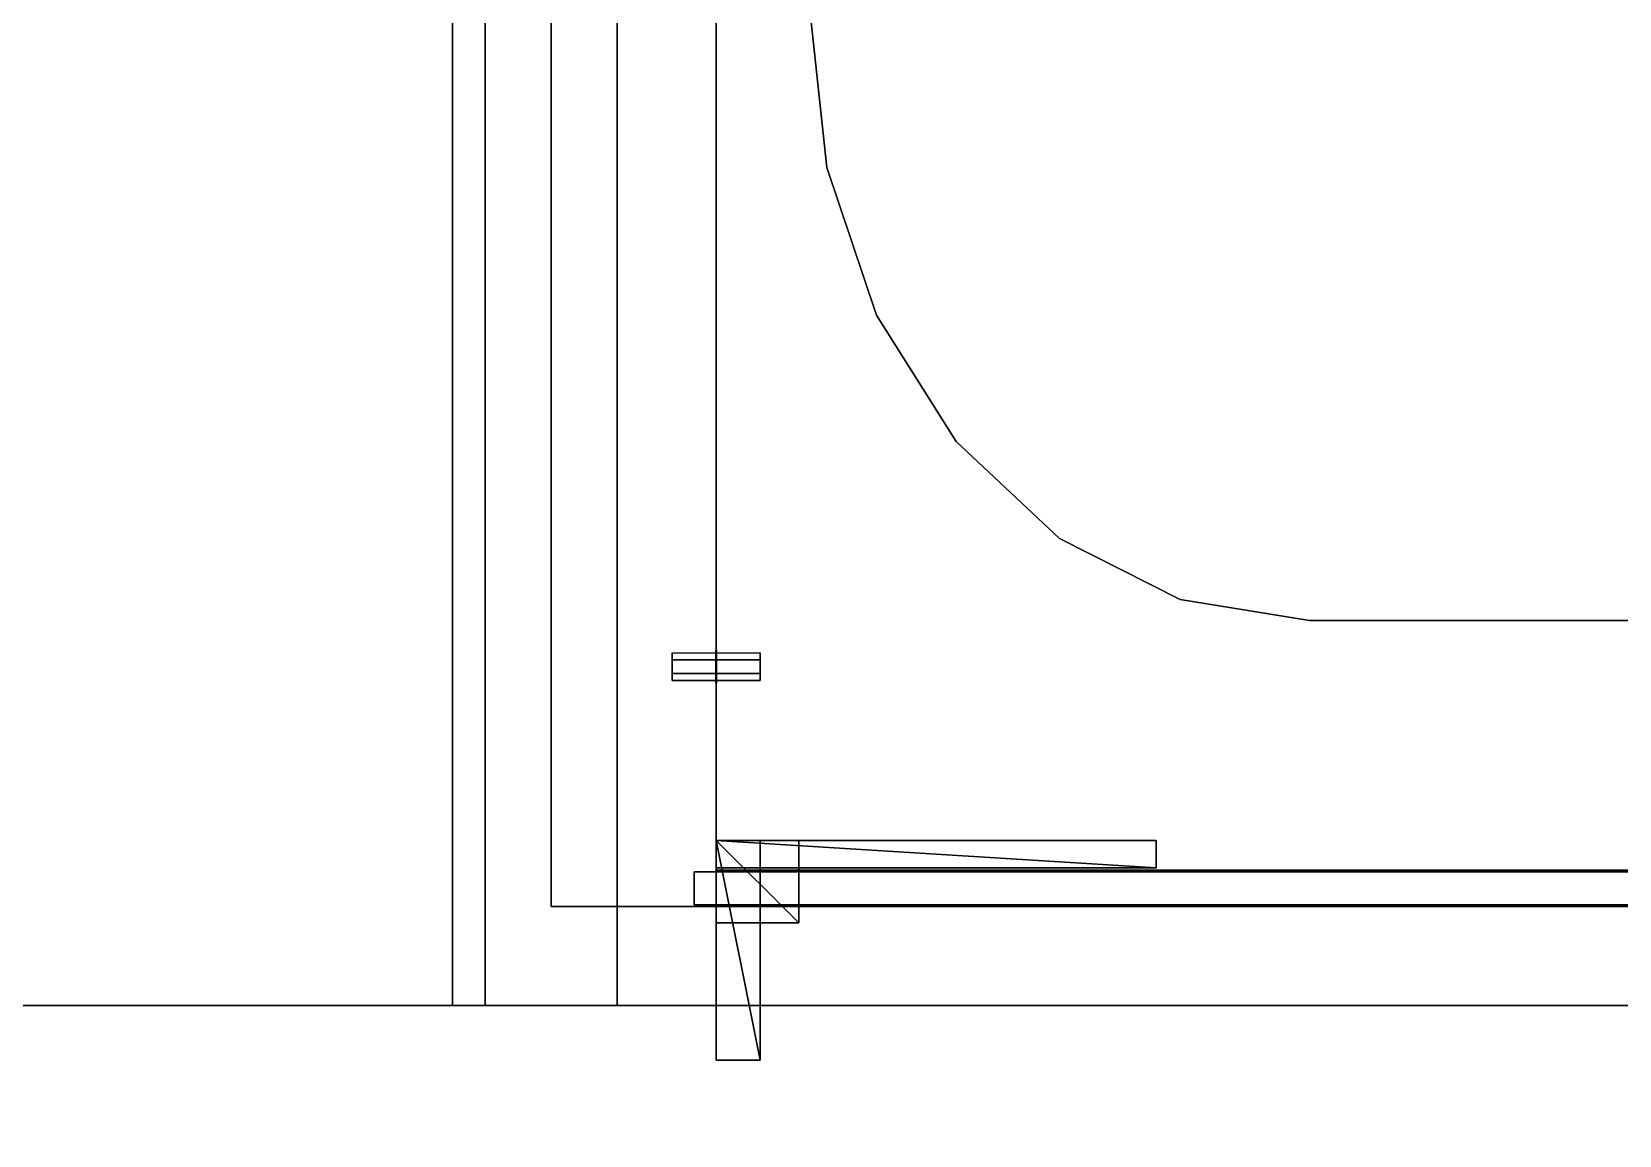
# Model space of a CAD drawing. Extents: x 0 to 5228, y -2725 to 0.
# Drawn here: x 3831 to 4119.8, y -2188.6 to -1987.9 of the extents above; entities that cross this region are included whole.
import ezdxf

# ---------------------------------------------------------------- set-up
doc = ezdxf.new("R2010")
doc.units = 0
for name, color, linetype in [('LAYER0', 7, 'CONTINUOUS'), ('LAYER1', 7, 'CONTINUOUS'), ('LAYER16', 2, 'CONTINUOUS'), ('LAYER17', 7, 'CONTINUOUS'), ('LAYER18', 253, 'CONTINUOUS'), ('LAYER19', 253, 'CONTINUOUS'), ('LAYER20', 253, 'CONTINUOUS'), ('LAYER21', 253, 'CONTINUOUS'), ('LAYER22', 253, 'CONTINUOUS'), ('LAYER23', 253, 'CONTINUOUS'), ('LAYER24', 7, 'CONTINUOUS'), ('LAYER25', 7, 'CONTINUOUS'), ('LAYER26', 7, 'CONTINUOUS'), ('LAYER27', 7, 'CONTINUOUS'), ('LAYER396', 7, 'CONTINUOUS'), ('LAYER525', 7, 'CONTINUOUS'), ('LAYER526', 7, 'CONTINUOUS'), ('LAYER61', 251, 'CONTINUOUS'), ('LAYER64', 7, 'CONTINUOUS'), ('LAYER66', 7, 'CONTINUOUS'), ('LAYER68', 7, 'CONTINUOUS'), ('LAYER7', 7, 'CONTINUOUS'), ('LAYER74', 7, 'CONTINUOUS'), ('LAYER78', 254, 'CONTINUOUS')]:
    doc.layers.add(name, color=color, linetype=linetype)

msp = doc.modelspace()

# ---------------------------------------------------------------- linework, layer by layer
at = {"layer": 'LAYER0', "invisible_edges": 1}
for points in [[(5227.5, 0), (0, -2725.14), (0, 0), (5227.5, 0)], [(5227.5, -2725.14, 5), (0, 0, 5), (0, -2725.14, 5), (5227.5, -2725.14, 5)], [(0, 0, 5), (5227.5, -2725.14, 5), (5227.5, 0, 5), (0, 0, 5)], [(0, -2725.14), (5227.5, 0), (5227.5, -2725.14), (0, -2725.14)]]:
    msp.add_3dface(points, dxfattribs=at)
at = {"layer": 'LAYER1'}
for points, invisible_edges in [([(5077.5, -2165, 5), (2281.5, -2315, 5), (2281.5, -2165, 5), (5077.5, -2165, 5)], 1), ([(2281.5, -2315, 5), (5077.5, -2165, 5), (5227.5, -2315, 5), (2281.5, -2315, 5)], 3), ([(2281.5, -2165, 2523), (5077.5, -2165, 5), (2281.5, -2165, 5), (2281.5, -2165, 2523)], 1), ([(5077.5, -2165, 5), (2281.5, -2165, 2523), (5077.5, -2165, 2523), (5077.5, -2165, 5)], 1)]:
    msp.add_3dface(points, dxfattribs=dict(at, invisible_edges=invisible_edges))
at = {"layer": 'LAYER16'}
for points in [[(3955.5, -2135, 2444.5), (4035.5, -2140, 2444.5), (4035.5, -2135, 2444.5), (3955.5, -2135, 2444.5)], [(3955.5, -2140, 2444.5), (4035.5, -2140, 2444.5), (3955.5, -2135, 2444.5), (3955.5, -2140, 2444.5)], [(3955.5, -2135, 2421.5), (3955.5, -2140, 2444.5), (3955.5, -2135, 2444.5), (3955.5, -2135, 2421.5)], [(3955.5, -2140, 2421.5), (3955.5, -2140, 2444.5), (3955.5, -2135, 2421.5), (3955.5, -2140, 2421.5)], [(4035.5, -2135, 2421.5), (3955.5, -2135, 2444.5), (4035.5, -2135, 2444.5), (4035.5, -2135, 2421.5)], [(3955.5, -2135, 2421.5), (3955.5, -2135, 2444.5), (4035.5, -2135, 2421.5), (3955.5, -2135, 2421.5)], [(4035.5, -2140, 2421.5), (3955.5, -2135, 2421.5), (4035.5, -2135, 2421.5), (4035.5, -2140, 2421.5)], [(3955.5, -2140, 2421.5), (3955.5, -2135, 2421.5), (4035.5, -2140, 2421.5), (3955.5, -2140, 2421.5)], [(4035.5, -2135, 2444.5), (4035.5, -2140, 2421.5), (4035.5, -2135, 2421.5), (4035.5, -2135, 2444.5)], [(4035.5, -2140, 2444.5), (4035.5, -2140, 2421.5), (4035.5, -2135, 2444.5), (4035.5, -2140, 2444.5)], [(4035.5, -2140, 2444.5), (3955.5, -2140, 2421.5), (4035.5, -2140, 2421.5), (4035.5, -2140, 2444.5)], [(3955.5, -2140, 2444.5), (3955.5, -2140, 2421.5), (4035.5, -2140, 2444.5), (3955.5, -2140, 2444.5)]]:
    msp.add_3dface(points, dxfattribs=at)
at = {"layer": 'LAYER17', "invisible_edges": 1}
for points in [[(3955.5, -2135, 2444.5), (4035.5, -2135, 2421.5), (3955.5, -2135, 2421.5), (3955.5, -2135, 2444.5)], [(4035.5, -2135, 2421.5), (3955.5, -2135, 2444.5), (4035.5, -2135, 2444.5), (4035.5, -2135, 2421.5)], [(3955.5, -2135, 2444.5), (4035.5, -2140, 2444.5), (4035.5, -2135, 2444.5), (3955.5, -2135, 2444.5)], [(4035.5, -2140, 2444.5), (3955.5, -2135, 2444.5), (3955.5, -2140, 2444.5), (4035.5, -2140, 2444.5)], [(3955.5, -2140, 2421.5), (4035.5, -2135, 2421.5), (4035.5, -2140, 2421.5), (3955.5, -2140, 2421.5)], [(4035.5, -2135, 2421.5), (3955.5, -2140, 2421.5), (3955.5, -2135, 2421.5), (4035.5, -2135, 2421.5)], [(3955.5, -2140, 2421.5), (3955.5, -2135, 2444.5), (3955.5, -2135, 2421.5), (3955.5, -2140, 2421.5)], [(3955.5, -2135, 2444.5), (3955.5, -2140, 2421.5), (3955.5, -2140, 2444.5), (3955.5, -2135, 2444.5)], [(4035.5, -2140, 2444.5), (4035.5, -2135, 2421.5), (4035.5, -2135, 2444.5), (4035.5, -2140, 2444.5)], [(4035.5, -2135, 2421.5), (4035.5, -2140, 2444.5), (4035.5, -2140, 2421.5), (4035.5, -2135, 2421.5)], [(4035.5, -2140, 2444.5), (3955.5, -2140, 2421.5), (4035.5, -2140, 2421.5), (4035.5, -2140, 2444.5)], [(3955.5, -2140, 2421.5), (4035.5, -2140, 2444.5), (3955.5, -2140, 2444.5), (3955.5, -2140, 2421.5)]]:
    msp.add_3dface(points, dxfattribs=at)
at = {"layer": 'LAYER18'}
for points in [[(3955.5, -2135, 2444.5), (3970.5, -2150, 2444.5), (3970.5, -2135, 2444.5), (3955.5, -2135, 2444.5)], [(3955.5, -2150, 2444.5), (3970.5, -2150, 2444.5), (3955.5, -2135, 2444.5), (3955.5, -2150, 2444.5)], [(3955.5, -2135, 2429.5), (3955.5, -2150, 2444.5), (3955.5, -2135, 2444.5), (3955.5, -2135, 2429.5)], [(3955.5, -2150, 2429.5), (3955.5, -2150, 2444.5), (3955.5, -2135, 2429.5), (3955.5, -2150, 2429.5)], [(3970.5, -2135, 2429.5), (3955.5, -2135, 2444.5), (3970.5, -2135, 2444.5), (3970.5, -2135, 2429.5)], [(3955.5, -2135, 2429.5), (3955.5, -2135, 2444.5), (3970.5, -2135, 2429.5), (3955.5, -2135, 2429.5)], [(3970.5, -2150, 2429.5), (3955.5, -2135, 2429.5), (3970.5, -2135, 2429.5), (3970.5, -2150, 2429.5)], [(3955.5, -2150, 2429.5), (3955.5, -2135, 2429.5), (3970.5, -2150, 2429.5), (3955.5, -2150, 2429.5)], [(3970.5, -2135, 2444.5), (3970.5, -2150, 2429.5), (3970.5, -2135, 2429.5), (3970.5, -2135, 2444.5)], [(3970.5, -2150, 2444.5), (3970.5, -2150, 2429.5), (3970.5, -2135, 2444.5), (3970.5, -2150, 2444.5)], [(3970.5, -2150, 2444.5), (3955.5, -2150, 2429.5), (3970.5, -2150, 2429.5), (3970.5, -2150, 2444.5)], [(3955.5, -2150, 2444.5), (3955.5, -2150, 2429.5), (3970.5, -2150, 2444.5), (3955.5, -2150, 2444.5)]]:
    msp.add_3dface(points, dxfattribs=at)
at = {"layer": 'LAYER19'}
for points in [[(3955.5, -2135, 2444.5), (3970.5, -2150, 2444.5), (3970.5, -2135, 2444.5), (3955.5, -2135, 2444.5)], [(3955.5, -2150, 2444.5), (3970.5, -2150, 2444.5), (3955.5, -2135, 2444.5), (3955.5, -2150, 2444.5)], [(3955.5, -2135, 2429.5), (3955.5, -2150, 2444.5), (3955.5, -2135, 2444.5), (3955.5, -2135, 2429.5)], [(3955.5, -2150, 2429.5), (3955.5, -2150, 2444.5), (3955.5, -2135, 2429.5), (3955.5, -2150, 2429.5)], [(3970.5, -2135, 2429.5), (3955.5, -2135, 2444.5), (3970.5, -2135, 2444.5), (3970.5, -2135, 2429.5)], [(3955.5, -2135, 2429.5), (3955.5, -2135, 2444.5), (3970.5, -2135, 2429.5), (3955.5, -2135, 2429.5)], [(3970.5, -2150, 2429.5), (3955.5, -2135, 2429.5), (3970.5, -2135, 2429.5), (3970.5, -2150, 2429.5)], [(3955.5, -2150, 2429.5), (3955.5, -2135, 2429.5), (3970.5, -2150, 2429.5), (3955.5, -2150, 2429.5)], [(3970.5, -2135, 2444.5), (3970.5, -2150, 2429.5), (3970.5, -2135, 2429.5), (3970.5, -2135, 2444.5)], [(3970.5, -2150, 2444.5), (3970.5, -2150, 2429.5), (3970.5, -2135, 2444.5), (3970.5, -2150, 2444.5)], [(3970.5, -2150, 2444.5), (3955.5, -2150, 2429.5), (3970.5, -2150, 2429.5), (3970.5, -2150, 2444.5)], [(3955.5, -2150, 2444.5), (3955.5, -2150, 2429.5), (3970.5, -2150, 2444.5), (3955.5, -2150, 2444.5)]]:
    msp.add_3dface(points, dxfattribs=at)
at = {"layer": 'LAYER20'}
for points in [[(3955.5, -2135, 2444.5), (3970.5, -2150, 2444.5), (3970.5, -2135, 2444.5), (3955.5, -2135, 2444.5)], [(3955.5, -2150, 2444.5), (3970.5, -2150, 2444.5), (3955.5, -2135, 2444.5), (3955.5, -2150, 2444.5)], [(3955.5, -2135, 2429.5), (3955.5, -2150, 2444.5), (3955.5, -2135, 2444.5), (3955.5, -2135, 2429.5)], [(3955.5, -2150, 2429.5), (3955.5, -2150, 2444.5), (3955.5, -2135, 2429.5), (3955.5, -2150, 2429.5)], [(3970.5, -2135, 2429.5), (3955.5, -2135, 2444.5), (3970.5, -2135, 2444.5), (3970.5, -2135, 2429.5)], [(3955.5, -2135, 2429.5), (3955.5, -2135, 2444.5), (3970.5, -2135, 2429.5), (3955.5, -2135, 2429.5)], [(3970.5, -2150, 2429.5), (3955.5, -2135, 2429.5), (3970.5, -2135, 2429.5), (3970.5, -2150, 2429.5)], [(3955.5, -2150, 2429.5), (3955.5, -2135, 2429.5), (3970.5, -2150, 2429.5), (3955.5, -2150, 2429.5)], [(3970.5, -2135, 2444.5), (3970.5, -2150, 2429.5), (3970.5, -2135, 2429.5), (3970.5, -2135, 2444.5)], [(3970.5, -2150, 2444.5), (3970.5, -2150, 2429.5), (3970.5, -2135, 2444.5), (3970.5, -2150, 2444.5)], [(3970.5, -2150, 2444.5), (3955.5, -2150, 2429.5), (3970.5, -2150, 2429.5), (3970.5, -2150, 2444.5)], [(3955.5, -2150, 2444.5), (3955.5, -2150, 2429.5), (3970.5, -2150, 2444.5), (3955.5, -2150, 2444.5)]]:
    msp.add_3dface(points, dxfattribs=at)
at = {"layer": 'LAYER21'}
for points in [[(3955.5, -2135, 2444.5), (3970.5, -2150, 2444.5), (3970.5, -2135, 2444.5), (3955.5, -2135, 2444.5)], [(3955.5, -2150, 2444.5), (3970.5, -2150, 2444.5), (3955.5, -2135, 2444.5), (3955.5, -2150, 2444.5)], [(3955.5, -2135, 2429.5), (3955.5, -2150, 2444.5), (3955.5, -2135, 2444.5), (3955.5, -2135, 2429.5)], [(3955.5, -2150, 2429.5), (3955.5, -2150, 2444.5), (3955.5, -2135, 2429.5), (3955.5, -2150, 2429.5)], [(3970.5, -2135, 2429.5), (3955.5, -2135, 2444.5), (3970.5, -2135, 2444.5), (3970.5, -2135, 2429.5)], [(3955.5, -2135, 2429.5), (3955.5, -2135, 2444.5), (3970.5, -2135, 2429.5), (3955.5, -2135, 2429.5)], [(3970.5, -2150, 2429.5), (3955.5, -2135, 2429.5), (3970.5, -2135, 2429.5), (3970.5, -2150, 2429.5)], [(3955.5, -2150, 2429.5), (3955.5, -2135, 2429.5), (3970.5, -2150, 2429.5), (3955.5, -2150, 2429.5)], [(3970.5, -2135, 2444.5), (3970.5, -2150, 2429.5), (3970.5, -2135, 2429.5), (3970.5, -2135, 2444.5)], [(3970.5, -2150, 2444.5), (3970.5, -2150, 2429.5), (3970.5, -2135, 2444.5), (3970.5, -2150, 2444.5)], [(3970.5, -2150, 2444.5), (3955.5, -2150, 2429.5), (3970.5, -2150, 2429.5), (3970.5, -2150, 2444.5)], [(3955.5, -2150, 2444.5), (3955.5, -2150, 2429.5), (3970.5, -2150, 2444.5), (3955.5, -2150, 2444.5)]]:
    msp.add_3dface(points, dxfattribs=at)
at = {"layer": 'LAYER22'}
for points in [[(3955.5, -2135, 2444.5), (3963.5, -2175, 2444.5), (3963.5, -2135, 2444.5), (3955.5, -2135, 2444.5)], [(3955.5, -2175, 2444.5), (3963.5, -2175, 2444.5), (3955.5, -2135, 2444.5), (3955.5, -2175, 2444.5)], [(3955.5, -2135, 2436.5), (3955.5, -2175, 2444.5), (3955.5, -2135, 2444.5), (3955.5, -2135, 2436.5)], [(3955.5, -2175, 2436.5), (3955.5, -2175, 2444.5), (3955.5, -2135, 2436.5), (3955.5, -2175, 2436.5)], [(3963.5, -2135, 2436.5), (3955.5, -2135, 2444.5), (3963.5, -2135, 2444.5), (3963.5, -2135, 2436.5)], [(3955.5, -2135, 2436.5), (3955.5, -2135, 2444.5), (3963.5, -2135, 2436.5), (3955.5, -2135, 2436.5)], [(3963.5, -2175, 2436.5), (3955.5, -2135, 2436.5), (3963.5, -2135, 2436.5), (3963.5, -2175, 2436.5)], [(3955.5, -2175, 2436.5), (3955.5, -2135, 2436.5), (3963.5, -2175, 2436.5), (3955.5, -2175, 2436.5)], [(3963.5, -2135, 2444.5), (3963.5, -2175, 2436.5), (3963.5, -2135, 2436.5), (3963.5, -2135, 2444.5)], [(3963.5, -2175, 2444.5), (3963.5, -2175, 2436.5), (3963.5, -2135, 2444.5), (3963.5, -2175, 2444.5)], [(3963.5, -2175, 2444.5), (3955.5, -2175, 2436.5), (3963.5, -2175, 2436.5), (3963.5, -2175, 2444.5)], [(3955.5, -2175, 2444.5), (3955.5, -2175, 2436.5), (3963.5, -2175, 2444.5), (3955.5, -2175, 2444.5)]]:
    msp.add_3dface(points, dxfattribs=at)
at = {"layer": 'LAYER23'}
for points in [[(3955.5, -2135, 2444.5), (4035.5, -2140, 2444.5), (4035.5, -2135, 2444.5), (3955.5, -2135, 2444.5)], [(3955.5, -2140, 2444.5), (4035.5, -2140, 2444.5), (3955.5, -2135, 2444.5), (3955.5, -2140, 2444.5)], [(3955.5, -2135, 2428.5), (3955.5, -2140, 2444.5), (3955.5, -2135, 2444.5), (3955.5, -2135, 2428.5)], [(3955.5, -2140, 2428.5), (3955.5, -2140, 2444.5), (3955.5, -2135, 2428.5), (3955.5, -2140, 2428.5)], [(4035.5, -2135, 2428.5), (3955.5, -2135, 2444.5), (4035.5, -2135, 2444.5), (4035.5, -2135, 2428.5)], [(3955.5, -2135, 2428.5), (3955.5, -2135, 2444.5), (4035.5, -2135, 2428.5), (3955.5, -2135, 2428.5)], [(4035.5, -2140, 2428.5), (3955.5, -2135, 2428.5), (4035.5, -2135, 2428.5), (4035.5, -2140, 2428.5)], [(3955.5, -2140, 2428.5), (3955.5, -2135, 2428.5), (4035.5, -2140, 2428.5), (3955.5, -2140, 2428.5)], [(4035.5, -2135, 2444.5), (4035.5, -2140, 2428.5), (4035.5, -2135, 2428.5), (4035.5, -2135, 2444.5)], [(4035.5, -2140, 2444.5), (4035.5, -2140, 2428.5), (4035.5, -2135, 2444.5), (4035.5, -2140, 2444.5)], [(4035.5, -2140, 2444.5), (3955.5, -2140, 2428.5), (4035.5, -2140, 2428.5), (4035.5, -2140, 2444.5)], [(3955.5, -2140, 2444.5), (3955.5, -2140, 2428.5), (4035.5, -2140, 2444.5), (3955.5, -2140, 2444.5)]]:
    msp.add_3dface(points, dxfattribs=at)
at = {"layer": 'LAYER24', "invisible_edges": 1}
for points in [[(3955.5, -2165, 1576), (4389.5, -1815, 1576), (4389.5, -2165, 1576), (3955.5, -2165, 1576)], [(4389.5, -1815, 1576), (3955.5, -2165, 1576), (3955.5, -1815, 1576), (4389.5, -1815, 1576)], [(3955.5, -2165, 1576), (3955.5, -1815, 1594), (3955.5, -1815, 1576), (3955.5, -2165, 1576)], [(3955.5, -1815, 1594), (3955.5, -2165, 1576), (3955.5, -2165, 1594), (3955.5, -1815, 1594)], [(3955.5, -1815, 1594), (4389.5, -2165, 1594), (4389.5, -1815, 1594), (3955.5, -1815, 1594)], [(4389.5, -2165, 1594), (3955.5, -1815, 1594), (3955.5, -2165, 1594), (4389.5, -2165, 1594)], [(4389.5, -2165, 1594), (3955.5, -2165, 1576), (4389.5, -2165, 1576), (4389.5, -2165, 1594)], [(3955.5, -2165, 1576), (4389.5, -2165, 1594), (3955.5, -2165, 1594), (3955.5, -2165, 1576)]]:
    msp.add_3dface(points, dxfattribs=at)
at = {"layer": 'LAYER25', "invisible_edges": 1}
for points in [[(4389.5, -2165, 2474), (3955.5, -1815, 2474), (3955.5, -2165, 2474), (4389.5, -2165, 2474)], [(3955.5, -1815, 2474), (4389.5, -2165, 2474), (4389.5, -1815, 2474), (3955.5, -1815, 2474)], [(3955.5, -2165, 2456), (3955.5, -1815, 2474), (3955.5, -1815, 2456), (3955.5, -2165, 2456)], [(3955.5, -1815, 2474), (3955.5, -2165, 2456), (3955.5, -2165, 2474), (3955.5, -1815, 2474)], [(4389.5, -1815, 2456), (3955.5, -2165, 2456), (3955.5, -1815, 2456), (4389.5, -1815, 2456)], [(3955.5, -2165, 2456), (4389.5, -1815, 2456), (4389.5, -2165, 2456), (3955.5, -2165, 2456)], [(3955.5, -2165, 2456), (4389.5, -2165, 2474), (3955.5, -2165, 2474), (3955.5, -2165, 2456)], [(4389.5, -2165, 2474), (3955.5, -2165, 2456), (4389.5, -2165, 2456), (4389.5, -2165, 2474)]]:
    msp.add_3dface(points, dxfattribs=at)
at = {"layer": 'LAYER26', "invisible_edges": 1}
for points in [[(4393.5, -2140.7, 2460), (3951.5, -2140.7, 1590), (3951.5, -2140.7, 2460), (4393.5, -2140.7, 2460)], [(3951.5, -2140.7, 1590), (4393.5, -2140.7, 2460), (4393.5, -2140.7, 1590), (3951.5, -2140.7, 1590)], [(3951.5, -2146.7, 2460), (3951.5, -2140.7, 1590), (3951.5, -2146.7, 1590), (3951.5, -2146.7, 2460)], [(3951.5, -2140.7, 1590), (3951.5, -2146.7, 2460), (3951.5, -2140.7, 2460), (3951.5, -2140.7, 1590)], [(4393.5, -2146.7, 1590), (3951.5, -2140.7, 1590), (4393.5, -2140.7, 1590), (4393.5, -2146.7, 1590)], [(3951.5, -2140.7, 1590), (4393.5, -2146.7, 1590), (3951.5, -2146.7, 1590), (3951.5, -2140.7, 1590)], [(3951.5, -2146.7, 2460), (4393.5, -2140.7, 2460), (3951.5, -2140.7, 2460), (3951.5, -2146.7, 2460)], [(4393.5, -2140.7, 2460), (3951.5, -2146.7, 2460), (4393.5, -2146.7, 2460), (4393.5, -2140.7, 2460)], [(4393.5, -2146.7, 1590), (3951.5, -2146.7, 2460), (3951.5, -2146.7, 1590), (4393.5, -2146.7, 1590)], [(3951.5, -2146.7, 2460), (4393.5, -2146.7, 1590), (4393.5, -2146.7, 2460), (3951.5, -2146.7, 2460)]]:
    msp.add_3dface(points, dxfattribs=at)
at = {"layer": 'LAYER27', "invisible_edges": 1}
for points in [[(3955.5, -2147, 2336), (4389.5, -2165, 2336), (3955.5, -2165, 2336), (3955.5, -2147, 2336)], [(4389.5, -2165, 2336), (3955.5, -2147, 2336), (4389.5, -2147, 2336), (4389.5, -2165, 2336)], [(3955.5, -2165, 2456), (3955.5, -2147, 2336), (3955.5, -2165, 2336), (3955.5, -2165, 2456)], [(3955.5, -2147, 2336), (3955.5, -2165, 2456), (3955.5, -2147, 2456), (3955.5, -2147, 2336)], [(4389.5, -2147, 2456), (3955.5, -2165, 2456), (4389.5, -2165, 2456), (4389.5, -2147, 2456)], [(3955.5, -2165, 2456), (4389.5, -2147, 2456), (3955.5, -2147, 2456), (3955.5, -2165, 2456)], [(3955.5, -2147, 2336), (4389.5, -2147, 2456), (4389.5, -2147, 2336), (3955.5, -2147, 2336)], [(4389.5, -2147, 2456), (3955.5, -2147, 2336), (3955.5, -2147, 2456), (4389.5, -2147, 2456)], [(3955.5, -2165, 2456), (4389.5, -2165, 2336), (4389.5, -2165, 2456), (3955.5, -2165, 2456)], [(4389.5, -2165, 2336), (3955.5, -2165, 2456), (3955.5, -2165, 2336), (4389.5, -2165, 2336)]]:
    msp.add_3dface(points, dxfattribs=at)
at = {"layer": 'LAYER396', "invisible_edges": 1}
for points in [[(3907.5, -1565, 5), (3784.5, -2165, 5), (3784.5, -1565, 5), (3907.5, -1565, 5)], [(3784.5, -2165, 5), (3907.5, -1565, 5), (3907.5, -2165, 5), (3784.5, -2165, 5)], [(3907.5, -1565, 5), (3907.5, -2165, 2523), (3907.5, -2165, 5), (3907.5, -1565, 5)], [(3907.5, -2165, 2523), (3907.5, -1565, 5), (3907.5, -1565, 2523), (3907.5, -2165, 2523)], [(3907.5, -2165, 2523), (3784.5, -2165, 5), (3907.5, -2165, 5), (3907.5, -2165, 2523)], [(3784.5, -2165, 5), (3907.5, -2165, 2523), (3784.5, -2165, 2523), (3784.5, -2165, 5)]]:
    msp.add_3dface(points, dxfattribs=at)
at = {"layer": 'LAYER525'}
for points, invisible_edges in [([(3907.5, -1595, 885), (3975.6, -1777.36, 885), (3907.5, -2165, 885), (3907.5, -1595, 885)], 3), ([(3907.5, -1595, 933), (3907.5, -2165, 885), (3907.5, -2165, 933), (3907.5, -1595, 933)], 1), ([(3907.5, -2165, 885), (3907.5, -1595, 933), (3907.5, -1595, 885), (3907.5, -2165, 885)], 1), ([(3907.5, -1595, 933), (3975.6, -2012.64, 933), (3972.5, -1983.89, 933), (3907.5, -1595, 933)], 5), ([(3907.5, -2165, 933), (3975.6, -2012.64, 933), (3907.5, -1595, 933), (3907.5, -2165, 933)], 3), ([(3907.5, -2165, 885), (3975.6, -1777.36, 885), (3972.5, -1806.11, 885), (3907.5, -2165, 885)], 5), ([(3972.5, -1983.89, 885), (3907.5, -2165, 885), (3972.5, -1806.11, 885), (3972.5, -1983.89, 885)], 3), ([(3975.6, -2012.64, 885), (3907.5, -2165, 885), (3972.5, -1983.89, 885), (3975.6, -2012.64, 885)], 3), ([(3984.68, -2039.44, 885), (3907.5, -2165, 885), (3975.6, -2012.64, 885), (3984.68, -2039.44, 885)], 3), ([(3975.6, -2012.64, 933), (3907.5, -2165, 933), (3984.68, -2039.44, 933), (3975.6, -2012.64, 933)], 3), ([(3999.13, -2062.46, 885), (3907.5, -2165, 885), (3984.68, -2039.44, 885), (3999.13, -2062.46, 885)], 3), ([(3984.68, -2039.44, 933), (3907.5, -2165, 933), (3999.13, -2062.46, 933), (3984.68, -2039.44, 933)], 3), ([(4017.95, -2080.11, 885), (3907.5, -2165, 885), (3999.13, -2062.46, 885), (4017.95, -2080.11, 885)], 3), ([(3999.13, -2062.46, 933), (3907.5, -2165, 933), (4017.95, -2080.11, 933), (3999.13, -2062.46, 933)], 3), ([(4039.88, -2091.21, 885), (3907.5, -2165, 885), (4017.95, -2080.11, 885), (4039.88, -2091.21, 885)], 3), ([(4017.95, -2080.11, 933), (3907.5, -2165, 933), (4039.88, -2091.21, 933), (4017.95, -2080.11, 933)], 3), ([(4063.41, -2095, 885), (3907.5, -2165, 885), (4039.88, -2091.21, 885), (4063.41, -2095, 885)], 3), ([(4039.88, -2091.21, 933), (3907.5, -2165, 933), (4063.41, -2095, 933), (4039.88, -2091.21, 933)], 3), ([(3907.5, -2165, 885), (4063.41, -2095, 885), (5077.5, -2165, 885), (3907.5, -2165, 885)], 3), ([(4063.41, -2095, 933), (3907.5, -2165, 933), (5077.5, -2165, 933), (4063.41, -2095, 933)], 5), ([(5077.5, -2165, 885), (4063.41, -2095, 885), (4281.59, -2095, 885), (5077.5, -2165, 885)], 5), ([(4063.41, -2095, 933), (5077.5, -2165, 933), (4281.59, -2095, 933), (4063.41, -2095, 933)], 3), ([(5077.5, -2165, 933), (3907.5, -2165, 885), (5077.5, -2165, 885), (5077.5, -2165, 933)], 1), ([(3907.5, -2165, 885), (5077.5, -2165, 933), (3907.5, -2165, 933), (3907.5, -2165, 885)], 1)]:
    msp.add_3dface(points, dxfattribs=dict(at, invisible_edges=invisible_edges))
at = {"layer": 'LAYER526'}
for points, invisible_edges in [([(3925.5, -1595, 933), (3907.5, -2165, 933), (3907.5, -1595, 933), (3925.5, -1595, 933)], 1), ([(3907.5, -2165, 933), (3925.5, -1595, 933), (3925.5, -2147, 933), (3907.5, -2165, 933)], 5), ([(3907.5, -1595, 1033), (3907.5, -2165, 933), (3907.5, -2165, 1033), (3907.5, -1595, 1033)], 1), ([(3907.5, -2165, 933), (3907.5, -1595, 1033), (3907.5, -1595, 933), (3907.5, -2165, 933)], 1), ([(3907.5, -2165, 1033), (3925.5, -2147, 1033), (3907.5, -1595, 1033), (3907.5, -2165, 1033)], 3), ([(3925.5, -1595, 1033), (3907.5, -1595, 1033), (3925.5, -2147, 1033), (3925.5, -1595, 1033)], 2), ([(3925.5, -1595, 933), (3925.5, -2147, 1033), (3925.5, -2147, 933), (3925.5, -1595, 933)], 1), ([(3925.5, -2147, 1033), (3925.5, -1595, 933), (3925.5, -1595, 1033), (3925.5, -2147, 1033)], 1), ([(3907.5, -2165, 933), (3925.5, -2147, 933), (5077.5, -2165, 933), (3907.5, -2165, 933)], 3), ([(3925.5, -2147, 1033), (3907.5, -2165, 1033), (5077.5, -2165, 1033), (3925.5, -2147, 1033)], 5), ([(5077.5, -2165, 933), (3925.5, -2147, 933), (5059.5, -2147, 933), (5077.5, -2165, 933)], 5), ([(3925.5, -2147, 1033), (5059.5, -2147, 933), (3925.5, -2147, 933), (3925.5, -2147, 1033)], 1), ([(5059.5, -2147, 933), (3925.5, -2147, 1033), (5059.5, -2147, 1033), (5059.5, -2147, 933)], 1), ([(3925.5, -2147, 1033), (5077.5, -2165, 1033), (5059.5, -2147, 1033), (3925.5, -2147, 1033)], 3), ([(5077.5, -2165, 1033), (3907.5, -2165, 933), (5077.5, -2165, 933), (5077.5, -2165, 1033)], 1), ([(3907.5, -2165, 933), (5077.5, -2165, 1033), (3907.5, -2165, 1033), (3907.5, -2165, 933)], 1)]:
    msp.add_3dface(points, dxfattribs=dict(at, invisible_edges=invisible_edges))
at = {"layer": 'LAYER61', "invisible_edges": 1}
for points in [[(4917.5, -2165, 1575), (3913.5, -1815, 1575), (3913.5, -2165, 1575), (4917.5, -2165, 1575)], [(3913.5, -1815, 1575), (4917.5, -2165, 1575), (4917.5, -1815, 1575), (3913.5, -1815, 1575)], [(3913.5, -2165, 1557), (3913.5, -1815, 1575), (3913.5, -1815, 1557), (3913.5, -2165, 1557)], [(3913.5, -1815, 1575), (3913.5, -2165, 1557), (3913.5, -2165, 1575), (3913.5, -1815, 1575)], [(4917.5, -1815, 1557), (3913.5, -2165, 1557), (3913.5, -1815, 1557), (4917.5, -1815, 1557)], [(3913.5, -2165, 1557), (4917.5, -1815, 1557), (4917.5, -2165, 1557), (3913.5, -2165, 1557)], [(3913.5, -2165, 1557), (4917.5, -2165, 1575), (3913.5, -2165, 1575), (3913.5, -2165, 1557)], [(4917.5, -2165, 1575), (3913.5, -2165, 1557), (4917.5, -2165, 1557), (4917.5, -2165, 1575)]]:
    msp.add_3dface(points, dxfattribs=at)
at = {"layer": 'LAYER64', "invisible_edges": 1}
for points in [[(3955.5, -2165, 156), (4389.5, -1625, 156), (4389.5, -2165, 156), (3955.5, -2165, 156)], [(4389.5, -1625, 156), (3955.5, -2165, 156), (3955.5, -1625, 156), (4389.5, -1625, 156)], [(3955.5, -2165, 156), (3955.5, -1625, 174), (3955.5, -1625, 156), (3955.5, -2165, 156)], [(3955.5, -1625, 174), (3955.5, -2165, 156), (3955.5, -2165, 174), (3955.5, -1625, 174)], [(3955.5, -1625, 174), (4389.5, -2165, 174), (4389.5, -1625, 174), (3955.5, -1625, 174)], [(4389.5, -2165, 174), (3955.5, -1625, 174), (3955.5, -2165, 174), (4389.5, -2165, 174)], [(4389.5, -2165, 174), (3955.5, -2165, 156), (4389.5, -2165, 156), (4389.5, -2165, 174)], [(3955.5, -2165, 156), (4389.5, -2165, 174), (3955.5, -2165, 174), (3955.5, -2165, 156)]]:
    msp.add_3dface(points, dxfattribs=at)
at = {"layer": 'LAYER66', "invisible_edges": 1}
for points in [[(3955.5, -2165, 155), (3937.5, -1625, 155), (3955.5, -1625, 155), (3955.5, -2165, 155)], [(3937.5, -1625, 155), (3955.5, -2165, 155), (3937.5, -2165, 155), (3937.5, -1625, 155)], [(3937.5, -2165, 885), (3955.5, -1625, 885), (3937.5, -1625, 885), (3937.5, -2165, 885)], [(3955.5, -1625, 885), (3937.5, -2165, 885), (3955.5, -2165, 885), (3955.5, -1625, 885)], [(3937.5, -1625, 155), (3937.5, -2165, 885), (3937.5, -1625, 885), (3937.5, -1625, 155)], [(3937.5, -2165, 885), (3937.5, -1625, 155), (3937.5, -2165, 155), (3937.5, -2165, 885)], [(3955.5, -2165, 155), (3955.5, -1625, 885), (3955.5, -2165, 885), (3955.5, -2165, 155)], [(3955.5, -1625, 885), (3955.5, -2165, 155), (3955.5, -1625, 155), (3955.5, -1625, 885)], [(3937.5, -2165, 885), (3955.5, -2165, 155), (3955.5, -2165, 885), (3937.5, -2165, 885)], [(3955.5, -2165, 155), (3937.5, -2165, 885), (3937.5, -2165, 155), (3955.5, -2165, 155)]]:
    msp.add_3dface(points, dxfattribs=at)
at = {"layer": 'LAYER68', "invisible_edges": 1}
for points in [[(3955.5, -2147, 764.5), (3955.5, -2165, 884.5), (3955.5, -2147, 884.5), (3955.5, -2147, 764.5)], [(3955.5, -2165, 884.5), (3955.5, -2147, 764.5), (3955.5, -2165, 764.5), (3955.5, -2165, 884.5)], [(4389.5, -2147, 884.5), (3955.5, -2165, 884.5), (4389.5, -2165, 884.5), (4389.5, -2147, 884.5)], [(3955.5, -2165, 884.5), (4389.5, -2147, 884.5), (3955.5, -2147, 884.5), (3955.5, -2165, 884.5)], [(3955.5, -2147, 764.5), (4389.5, -2165, 764.5), (3955.5, -2165, 764.5), (3955.5, -2147, 764.5)], [(4389.5, -2165, 764.5), (3955.5, -2147, 764.5), (4389.5, -2147, 764.5), (4389.5, -2165, 764.5)], [(4389.5, -2147, 884.5), (3955.5, -2147, 764.5), (3955.5, -2147, 884.5), (4389.5, -2147, 884.5)], [(3955.5, -2147, 764.5), (4389.5, -2147, 884.5), (4389.5, -2147, 764.5), (3955.5, -2147, 764.5)], [(4389.5, -2165, 764.5), (3955.5, -2165, 884.5), (3955.5, -2165, 764.5), (4389.5, -2165, 764.5)], [(3955.5, -2165, 884.5), (4389.5, -2165, 764.5), (4389.5, -2165, 884.5), (3955.5, -2165, 884.5)]]:
    msp.add_3dface(points, dxfattribs=at)
at = {"layer": 'LAYER7', "invisible_edges": 1}
for points in [[(3955.5, -2165, 1575), (3937.5, -1815, 1575), (3955.5, -1815, 1575), (3955.5, -2165, 1575)], [(3937.5, -1815, 1575), (3955.5, -2165, 1575), (3937.5, -2165, 1575), (3937.5, -1815, 1575)], [(3937.5, -2165, 2475), (3955.5, -1815, 2475), (3937.5, -1815, 2475), (3937.5, -2165, 2475)], [(3955.5, -1815, 2475), (3937.5, -2165, 2475), (3955.5, -2165, 2475), (3955.5, -1815, 2475)], [(3937.5, -1815, 1575), (3937.5, -2165, 2475), (3937.5, -1815, 2475), (3937.5, -1815, 1575)], [(3937.5, -2165, 2475), (3937.5, -1815, 1575), (3937.5, -2165, 1575), (3937.5, -2165, 2475)], [(3955.5, -2165, 1575), (3955.5, -1815, 2475), (3955.5, -2165, 2475), (3955.5, -2165, 1575)], [(3955.5, -1815, 2475), (3955.5, -2165, 1575), (3955.5, -1815, 1575), (3955.5, -1815, 2475)], [(3937.5, -2165, 2475), (3955.5, -2165, 1575), (3955.5, -2165, 2475), (3937.5, -2165, 2475)], [(3955.5, -2165, 1575), (3937.5, -2165, 2475), (3937.5, -2165, 1575), (3955.5, -2165, 1575)]]:
    msp.add_3dface(points, dxfattribs=at)
at = {"layer": 'LAYER74', "invisible_edges": 1}
for points in [[(3955.5, -2140.4, 511), (4389.5, -1645, 511), (4389.5, -2140.4, 511), (3955.5, -2140.4, 511)], [(4389.5, -1645, 511), (3955.5, -2140.4, 511), (3955.5, -1645, 511), (4389.5, -1645, 511)], [(3955.5, -2140.4, 511), (3955.5, -1645, 529), (3955.5, -1645, 511), (3955.5, -2140.4, 511)], [(3955.5, -1645, 529), (3955.5, -2140.4, 511), (3955.5, -2140.4, 529), (3955.5, -1645, 529)], [(3955.5, -1645, 529), (4389.5, -2140.4, 529), (4389.5, -1645, 529), (3955.5, -1645, 529)], [(4389.5, -2140.4, 529), (3955.5, -1645, 529), (3955.5, -2140.4, 529), (4389.5, -2140.4, 529)], [(4389.5, -2140.4, 529), (3955.5, -2140.4, 511), (4389.5, -2140.4, 511), (4389.5, -2140.4, 529)], [(3955.5, -2140.4, 511), (4389.5, -2140.4, 529), (3955.5, -2140.4, 529), (3955.5, -2140.4, 511)]]:
    msp.add_3dface(points, dxfattribs=at)
at = {"layer": 'LAYER78'}
for points in [[(3947.5, -2100.9, 508.5), (3947.5, -2105.9, 508.5), (3947.5, -2104.65, 510.665), (3947.5, -2102.15, 510.665)], [(3947.5, -2100.9, 508.5), (3947.5, -2102.15, 506.3349), (3947.5, -2104.65, 506.3349), (3947.5, -2105.9, 508.5)], [(3955.45, -2106.4, 508.5), (3955.45, -2100.4, 508.5), (3955.45, -2101.9, 511.0981), (3955.45, -2104.9, 511.0981)], [(3955.45, -2106.4, 508.5), (3955.45, -2100.4, 508.5), (3955.45, -2101.9, 505.9019), (3955.45, -2104.9, 505.9019)], [(3955.55, -2106.4, 508.5), (3955.55, -2100.4, 508.5), (3955.55, -2101.9, 511.0981), (3955.55, -2104.9, 511.0981)], [(3955.55, -2106.4, 508.5), (3955.55, -2100.4, 508.5), (3955.55, -2101.9, 505.9019), (3955.55, -2104.9, 505.9019)], [(3963.5, -2100.9, 508.5), (3963.5, -2105.9, 508.5), (3963.5, -2104.65, 510.665), (3963.5, -2102.15, 510.665)], [(3963.5, -2100.9, 508.5), (3963.5, -2102.15, 506.3349), (3963.5, -2104.65, 506.3349), (3963.5, -2105.9, 508.5)]]:
    msp.add_3dface(points, dxfattribs=at)

# ---------------------------------------------------------------- meshes
at = {"layer": 'LAYER1'}
mesh = msp.add_polymesh((6, 2), dxfattribs=at)
for k, corner in enumerate([(4927.5, -150, 2523), (977.5, -150, 2523), (4927.5, -330, 2523), (4927.5, -150, 2523), (5077.5, -330, 2523), (4927.5, -330, 2523), (5077.5, -2165, 2523), (5077.5, -330, 2523), (2281.5, -2165, 2523), (5077.5, -2165, 2523), (2281.5, -2315, 2523), (5227.5, -2315, 2523)]):
    mesh.set_mesh_vertex(divmod(k, 2), corner)
at = {"layer": 'LAYER396'}
mesh = msp.add_polymesh((2, 2), dxfattribs=at)
for k, corner in enumerate([(3907.5, -1565, 2523), (3907.5, -2165, 2523), (3784.5, -1565, 2523), (3784.5, -2165, 2523)]):
    mesh.set_mesh_vertex(divmod(k, 2), corner)
at = {"layer": 'LAYER78'}
mesh = msp.add_polymesh((2, 6), dxfattribs=dict(at, n_close=True))
for k, corner in enumerate([(3963.5, -2100.9, 508.5), (3963.5, -2102.15, 510.665), (3963.5, -2104.65, 510.665), (3963.5, -2105.9, 508.5), (3963.5, -2104.65, 506.3349), (3963.5, -2102.15, 506.3349), (3947.5, -2100.9, 508.5), (3947.5, -2102.15, 510.665), (3947.5, -2104.65, 510.665), (3947.5, -2105.9, 508.5), (3947.5, -2104.65, 506.3349), (3947.5, -2102.15, 506.3349)]):
    mesh.set_mesh_vertex(divmod(k, 6), corner)
mesh = msp.add_polymesh((2, 6), dxfattribs=dict(at, n_close=True))
for k, corner in enumerate([(3955.55, -2100.4, 508.5), (3955.55, -2101.9, 511.0981), (3955.55, -2104.9, 511.0981), (3955.55, -2106.4, 508.5), (3955.55, -2104.9, 505.9019), (3955.55, -2101.9, 505.9019), (3955.45, -2100.4, 508.5), (3955.45, -2101.9, 511.0981), (3955.45, -2104.9, 511.0981), (3955.45, -2106.4, 508.5), (3955.45, -2104.9, 505.9019), (3955.45, -2101.9, 505.9019)]):
    mesh.set_mesh_vertex(divmod(k, 6), corner)

doc.saveas('drawing.dxf')
